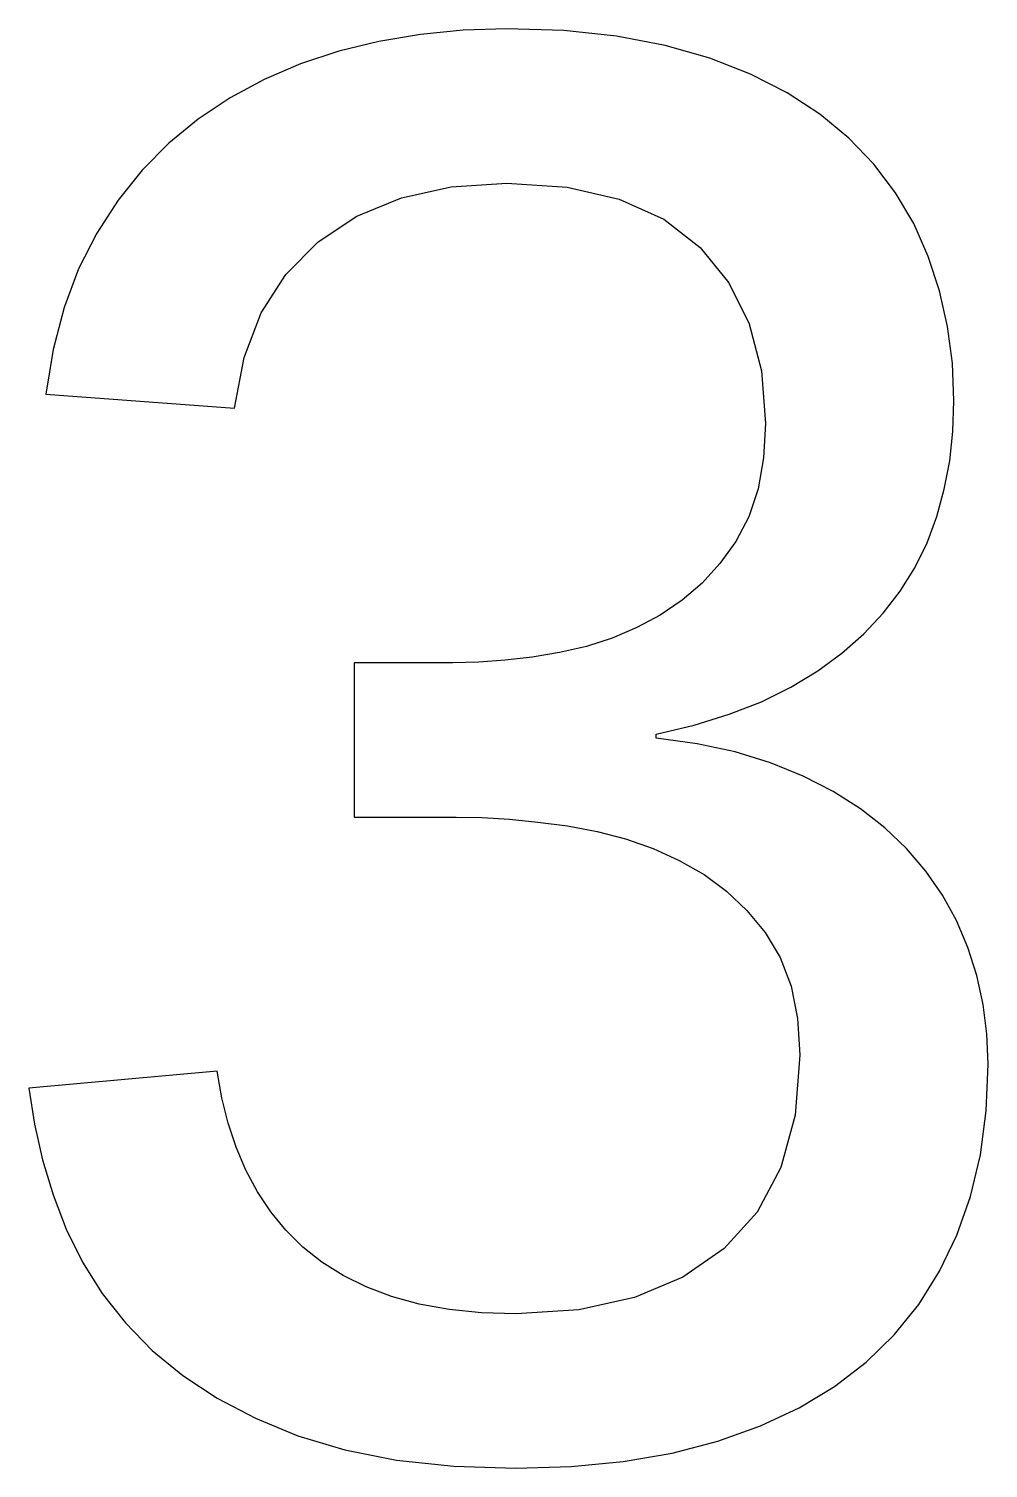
# Model space of a CAD drawing. Header units: metres. Extents: x 0.32 to 3.9, y -0.06 to 5.31.
import ezdxf

# ---------------------------------------------------------------- set-up
doc = ezdxf.new("R2010")
doc.units = ezdxf.units.M

msp = doc.modelspace()

# ---------------------------------------------------------------- linework, layer by layer
for p, q in [((1.783, 5.291), (1.6282, 5.2647)), ((1.9423, 5.3068), (1.783, 5.291)), ((2.106, 5.312), (1.9423, 5.3068)), ((2.3187, 5.3051), (2.106, 5.312)), ((2.516, 5.2845), (2.3187, 5.3051)), ((2.6977, 5.2501), (2.516, 5.2845)), ((1.478, 5.228), (1.3345, 5.1811)), ((1.6282, 5.2647), (1.478, 5.228)), ((2.864, 5.202), (2.6977, 5.2501)), ((1.3345, 5.1811), (1.1992, 5.1232)), ((3.0157, 5.1421), (2.864, 5.202)), ((1.1992, 5.1232), (1.072, 5.0545)), ((3.1527, 5.0725), (3.0157, 5.1421)), ((1.072, 5.0545), (0.953, 4.975)), ((3.2752, 4.9931), (3.1527, 5.0725)), ((0.953, 4.975), (0.8434, 4.885)), ((3.383, 4.904), (3.2752, 4.9931)), ((3.4773, 4.8059), (3.383, 4.904)), ((0.8434, 4.885), (0.7437, 4.784)), ((3.5582, 4.6995), (3.4773, 4.8059)), ((0.7437, 4.784), (0.6539, 4.672)), ((1.8984, 4.7222), (2.106, 4.736)), ((2.106, 4.736), (2.3308, 4.7209)), ((1.5459, 4.6122), (1.7118, 4.681)), ((1.7118, 4.681), (1.8984, 4.7222)), ((2.3308, 4.7209), (2.526, 4.6757)), ((3.6258, 4.5849), (3.5582, 4.6995)), ((0.6539, 4.672), (0.574, 4.549)), ((2.526, 4.6757), (2.6917, 4.6004)), ((1.401, 4.516), (1.5459, 4.6122)), ((2.6917, 4.6004), (2.828, 4.495)), ((3.68, 4.462), (3.6258, 4.5849)), ((0.574, 4.549), (0.5062, 4.4154)), ((1.2806, 4.3947), (1.401, 4.516)), ((2.828, 4.495), (2.9347, 4.3636)), ((0.5062, 4.4154), (0.452, 4.2705)), ((3.722, 4.3334), (3.68, 4.462)), ((1.1883, 4.2508), (1.2806, 4.3947)), ((2.9347, 4.3636), (3.011, 4.2102)), ((3.752, 4.2005), (3.722, 4.3334)), ((0.452, 4.2705), (0.4112, 4.1144)), ((1.124, 4.0842), (1.1883, 4.2508)), ((3.011, 4.2102), (3.0568, 4.0351)), ((3.77, 4.0634), (3.752, 4.2005)), ((0.4112, 4.1144), (0.384, 3.947)), ((1.088, 3.895), (1.124, 4.0842)), ((3.0568, 4.0351), (3.072, 3.838)), ((3.776, 3.922), (3.77, 4.0634)), ((0.384, 3.947), (1.088, 3.895)), ((3.772, 3.8084), (3.776, 3.922)), ((3.072, 3.838), (3.065, 3.7099)), ((3.76, 3.6985), (3.772, 3.8084)), ((3.065, 3.7099), (3.0442, 3.5938)), ((3.74, 3.5924), (3.76, 3.6985)), ((3.0442, 3.5938), (3.0095, 3.4894)), ((3.712, 3.49), (3.74, 3.5924)), ((3.0095, 3.4894), (2.961, 3.397)), ((3.6755, 3.3921), (3.712, 3.49)), ((2.961, 3.397), (2.9017, 3.3149)), ((3.63, 3.2992), (3.6755, 3.3921)), ((2.9017, 3.3149), (2.835, 3.2417)), ((3.5755, 3.2115), (3.63, 3.2992)), ((2.835, 3.2417), (2.7607, 3.1774)), ((2.7607, 3.1774), (2.679, 3.122)), ((3.512, 3.129), (3.5755, 3.2115)), ((2.679, 3.122), (2.5917, 3.0754)), ((3.4394, 3.0517), (3.512, 3.129)), ((2.5917, 3.0754), (2.4997, 3.0365)), ((2.4997, 3.0365), (2.4032, 3.0054)), ((3.3577, 2.98), (3.4394, 3.0517)), ((2.1999, 2.9654), (2.0995, 2.9535)), ((2.302, 2.982), (2.1999, 2.9654)), ((2.4032, 3.0054), (2.302, 2.982)), ((3.2669, 2.9137), (3.3577, 2.98)), ((1.904, 2.944), (1.536, 2.944)), ((1.536, 2.944), (1.536, 2.368)), ((2.0009, 2.9464), (1.904, 2.944)), ((2.0995, 2.9535), (2.0009, 2.9464)), ((3.167, 2.853), (3.2669, 2.9137)), ((3.0572, 2.7989), (3.167, 2.853)), ((2.9367, 2.7517), (3.0572, 2.7989)), ((2.8057, 2.7114), (2.9367, 2.7517)), ((2.664, 2.678), (2.8057, 2.7114)), ((2.664, 2.663), (2.664, 2.678)), ((2.8168, 2.6417), (2.664, 2.663)), ((2.9592, 2.611), (2.8168, 2.6417)), ((3.0913, 2.5707), (2.9592, 2.611)), ((3.213, 2.521), (3.0913, 2.5707)), ((3.3249, 2.4632), (3.213, 2.521)), ((3.4265, 2.3987), (3.3249, 2.4632)), ((1.536, 2.368), (1.917, 2.368)), ((1.917, 2.368), (2.0142, 2.3659)), ((2.0142, 2.3659), (2.1157, 2.3597)), ((3.5179, 2.3277), (3.4265, 2.3987)), ((2.1157, 2.3597), (2.2217, 2.3494)), ((2.2217, 2.3494), (2.332, 2.335)), ((2.332, 2.335), (2.4429, 2.3146)), ((2.4429, 2.3146), (2.5495, 2.2862)), ((3.599, 2.25), (3.5179, 2.3277)), ((2.5495, 2.2862), (2.6519, 2.2501)), ((2.6519, 2.2501), (2.75, 2.206)), ((2.75, 2.206), (2.8424, 2.1532)), ((3.6707, 2.1662), (3.599, 2.25)), ((2.8424, 2.1532), (2.9267, 2.0907)), ((3.7327, 2.0767), (3.6707, 2.1662)), ((2.9267, 2.0907), (3.0029, 2.0187)), ((3.7852, 1.9817), (3.7327, 2.0767)), ((3.0029, 2.0187), (3.071, 1.937)), ((3.071, 1.937), (3.1274, 1.8436)), ((3.828, 1.881), (3.7852, 1.9817)), ((3.1274, 1.8436), (3.1677, 1.7362)), ((3.8612, 1.7761), (3.828, 1.881)), ((3.885, 1.6685), (3.8612, 1.7761)), ((3.1677, 1.7362), (3.1919, 1.6151)), ((3.8992, 1.5581), (3.885, 1.6685)), ((3.1919, 1.6151), (3.2, 1.48)), ((3.904, 1.445), (3.8992, 1.5581)), ((3.2, 1.48), (3.1824, 1.2548)), ((1.024, 1.419), (0.32, 1.356)), ((1.0415, 1.3197), (1.024, 1.419)), ((3.8967, 1.2708), (3.904, 1.445)), ((0.32, 1.356), (0.3411, 1.221)), ((1.0653, 1.225), (1.0415, 1.3197)), ((3.1824, 1.2548), (3.1295, 1.059)), ((3.8747, 1.1062), (3.8967, 1.2708)), ((0.3411, 1.221), (0.3715, 1.0882)), ((1.0951, 1.1347), (1.0653, 1.225)), ((1.131, 1.049), (1.0951, 1.1347)), ((0.3715, 1.0882), (0.4111, 0.9576)), ((3.8382, 0.9513), (3.8747, 1.1062)), ((1.1739, 0.9684), (1.131, 1.049)), ((3.1295, 1.059), (3.0414, 0.8927)), ((1.2237, 0.8937), (1.1739, 0.9684)), ((0.4111, 0.9576), (0.46, 0.829)), ((3.787, 0.806), (3.8382, 0.9513)), ((1.2804, 0.8249), (1.2237, 0.8937)), ((3.0414, 0.8927), (2.918, 0.756)), ((0.46, 0.829), (0.5202, 0.7054)), ((1.344, 0.762), (1.2804, 0.8249)), ((1.4153, 0.7058), (1.344, 0.762)), ((2.918, 0.756), (2.7637, 0.6492)), ((3.7223, 0.6714), (3.787, 0.806)), ((0.5202, 0.7054), (0.5938, 0.5887)), ((1.4943, 0.6562), (1.4153, 0.7058)), ((1.5808, 0.6133), (1.4943, 0.6562)), ((2.7637, 0.6492), (2.5827, 0.573)), ((3.6442, 0.5475), (3.7223, 0.6714)), ((1.675, 0.577), (1.5808, 0.6133)), ((0.5938, 0.5887), (0.6807, 0.4789)), ((1.778, 0.5486), (1.675, 0.577)), ((1.89, 0.5282), (1.778, 0.5486)), ((2.5827, 0.573), (2.3752, 0.5272)), ((3.5528, 0.4344), (3.6442, 0.5475)), ((2.011, 0.5161), (1.89, 0.5282)), ((2.141, 0.512), (2.011, 0.5161)), ((2.3752, 0.5272), (2.141, 0.512)), ((0.6807, 0.4789), (0.781, 0.376)), ((3.448, 0.332), (3.5528, 0.4344)), ((0.781, 0.376), (0.8952, 0.2818)), ((3.3297, 0.2412), (3.448, 0.332)), ((0.8952, 0.2818), (1.024, 0.1972)), ((3.198, 0.1617), (3.3297, 0.2412)), ((1.024, 0.1972), (1.1672, 0.1223)), ((3.0528, 0.0937), (3.198, 0.1617)), ((1.1672, 0.1223), (1.325, 0.057)), ((1.325, 0.057), (1.5001, 0.0041)), ((2.894, 0.037), (3.0528, 0.0937)), ((1.5001, 0.0041), (1.6942, -0.0337)), ((2.7231, -0.0072), (2.894, 0.037)), ((1.6942, -0.0337), (1.9076, -0.0564)), ((2.3461, -0.0577), (2.5405, -0.0387)), ((2.5405, -0.0387), (2.7231, -0.0072)), ((1.9076, -0.0564), (2.14, -0.064)), ((2.14, -0.064), (2.3461, -0.0577))]:
    msp.add_line(p, q)

doc.saveas('drawing.dxf')
